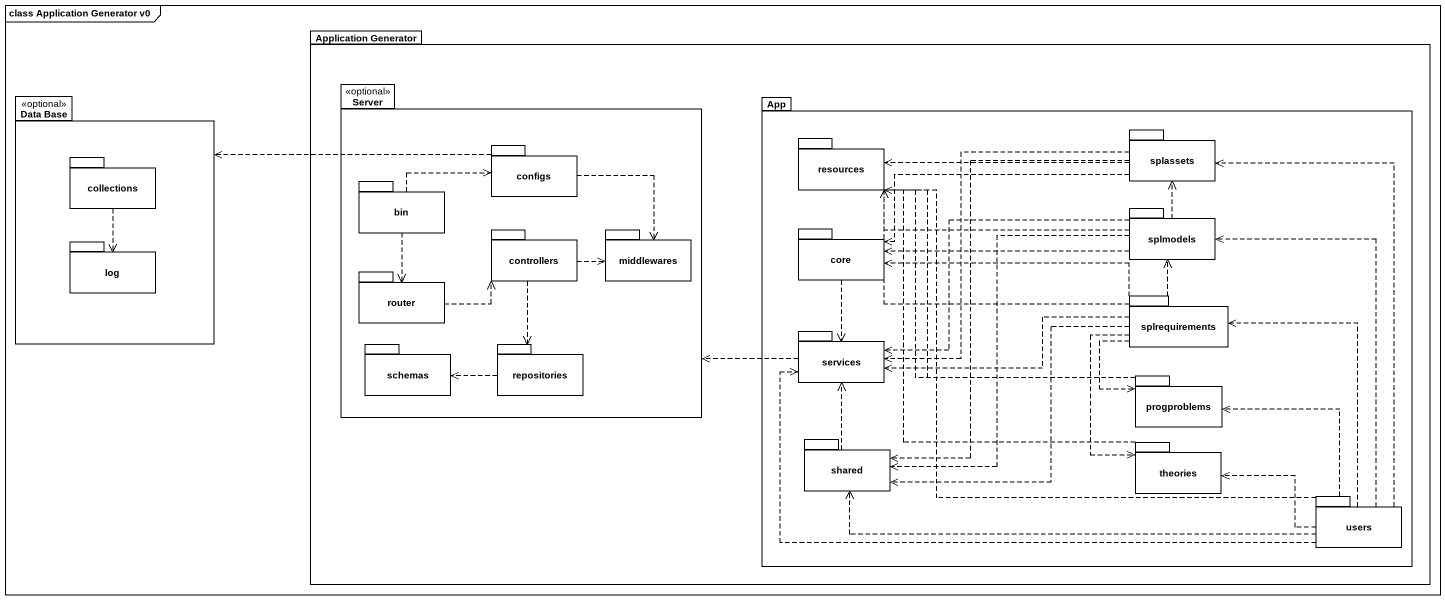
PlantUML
@startuml
mainframe class Application Generator v0
package "Application Generator" as Application_Generator {
  package Server <<optional>> {
    package configs {
    }
    package bin {
    }
    package controllers {
    }
    package middlewares {
    }
    package router {
    }
    package schemas {
    }
    package repositories {
    }
  }
  package App {
    package resources {
    }
    package splassets {
    }
    package core {
    }
    package splmodels {
    }
    package splrequirements {
    }
    package services {
    }
    package progproblems {
    }
    package shared {
    }
    package theories {
    }
    package users {
    }
  }
}
package "Data Base" as Data_Base <<optional>> {
  package "collections" as collections_ {
  }
  package log {
  }
}
collections_ ..> log
configs .left.> Data_Base
configs ..> middlewares
splassets .left.> resources
splassets .left.> core
splassets ..> services
splassets ..> shared
bin .right.> configs
bin ..> router
controllers .right.> middlewares
controllers ..> repositories
core ..> services
splmodels .left.> resources
splmodels .up.> splassets
splmodels .left.> core
splmodels .left.> services
splmodels ..> shared
router .right.> controllers
splrequirements .left.> resources
splrequirements .left.> core
splrequirements .up.> splmodels
splrequirements .left.> services
splrequirements ..> progproblems
splrequirements .left.> shared
splrequirements ..> theories
repositories .left.> schemas
services .left.> Server
progproblems .up.> resources
progproblems .up.> resources
shared .up.> services
theories .up.> resources
users .up.> resources
users .up.> splassets
users .up.> splmodels
users .up.> splrequirements
users .left.> services
users .up.> progproblems
users .left.> shared
users .left.> theories
@enduml
